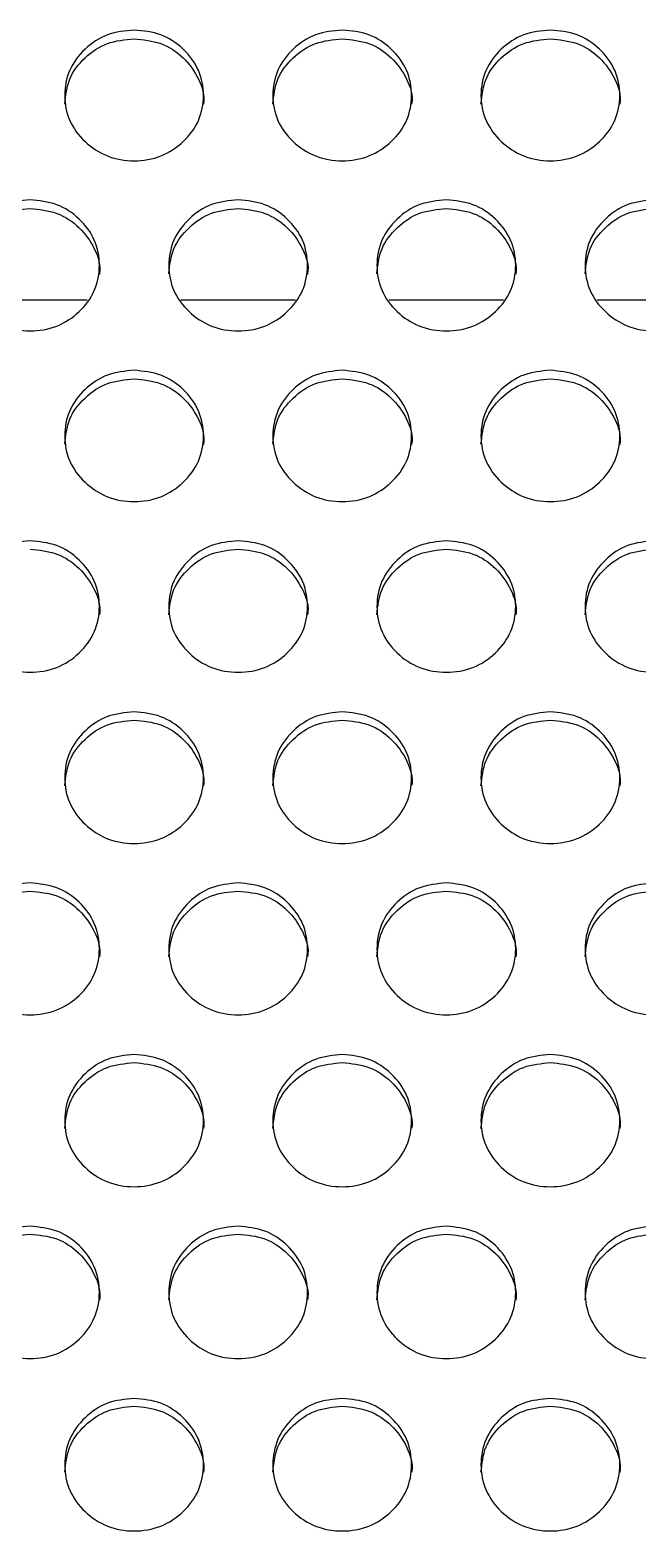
# Model space of a CAD drawing. Header units: millimetres. Extents: x 0.6 to 29.2, y 0.5 to 20.5.
# Drawn here: x 11.508 to 11.742, y 11.473 to 12.05 of the extents above; entities that cross this region are included whole.
import ezdxf

# ---------------------------------------------------------------- set-up
doc = ezdxf.new("R2010")
doc.units = ezdxf.units.MM

msp = doc.modelspace()

# ---------------------------------------------------------------- linework, layer by layer
for p, q in [((11.53003, 11.94654), (11.486, 11.94654)), ((11.61003, 11.94654), (11.566, 11.94654)), ((11.69003, 11.94654), (11.646, 11.94654)), ((11.77003, 11.94654), (11.726, 11.94654))]:
    msp.add_line(p, q)
for points, knots in [([(11.54802, 12.05041), (11.55153, 12.05007), (11.55855, 12.04939), (11.56731, 12.04343), (11.57344, 12.03523), (11.5753, 12.0253), (11.57344, 12.01537), (11.56731, 12.00711), (11.55855, 12.00133), (11.54802, 11.99957), (11.53748, 12.00133), (11.52872, 12.00711), (11.52259, 12.01538), (11.52073, 12.02529), (11.52259, 12.03523), (11.52872, 12.04343), (11.53748, 12.04941), (11.54451, 12.05008), (11.54802, 12.05041)], [0, 0, 0, 0, 0.062527, 0.124988, 0.187436, 0.249995, 0.312446, 0.375002, 0.437455, 0.500006, 0.562451, 0.625015, 0.687459, 0.750019, 0.81247, 0.875026, 0.937562, 1, 1, 1, 1]), ([(11.52135, 12.02196), (11.52171, 12.02526), (11.52243, 12.03187), (11.52877, 12.04006), (11.53747, 12.04603), (11.5445, 12.0467), (11.54802, 12.04703)], [0, 0, 0, 0, 0.249419, 0.499738, 0.750036, 1, 1, 1, 1]), ([(11.54802, 12.04703), (11.55152, 12.04669), (11.55853, 12.04601), (11.56739, 12.04005), (11.57316, 12.0319), (11.57528, 12.02516), (11.57468, 12.02192), (11.57468, 12.02192)], [0, 0, 0, 0, 0.25009, 0.499866, 0.749515, 0.999559, 1, 1, 1, 1]), ([(11.62802, 12.05041), (11.63153, 12.05007), (11.63855, 12.04939), (11.64731, 12.04343), (11.65344, 12.03523), (11.6553, 12.0253), (11.65344, 12.01537), (11.64731, 12.00711), (11.63855, 12.00133), (11.62802, 11.99957), (11.61748, 12.00133), (11.60872, 12.00711), (11.60259, 12.01538), (11.60073, 12.02529), (11.60259, 12.03523), (11.60872, 12.04343), (11.61748, 12.04941), (11.62451, 12.05008), (11.62802, 12.05041)], [0, 0, 0, 0, 0.0625293, 0.1249903, 0.1874377, 0.2499965, 0.3124484, 0.3750028, 0.4374559, 0.5000092, 0.5624511, 0.6250155, 0.6874604, 0.7500199, 0.8124702, 0.875027, 0.9375641, 1, 1, 1, 1]), ([(11.60135, 12.02196), (11.60171, 12.02526), (11.60243, 12.03187), (11.60877, 12.04006), (11.61747, 12.04603), (11.6245, 12.0467), (11.62802, 12.04703)], [0, 0, 0, 0, 0.2494181, 0.4997375, 0.7500444, 1, 1, 1, 1]), ([(11.62802, 12.04703), (11.63152, 12.04669), (11.63853, 12.04601), (11.6474, 12.04004), (11.65313, 12.0319), (11.65536, 12.02515), (11.65468, 12.02192), (11.65468, 12.02192)], [0, 0, 0, 0, 0.250097, 0.49987, 0.749516, 0.999558, 1, 1, 1, 1]), ([(11.70802, 12.05041), (11.71153, 12.05007), (11.71855, 12.04939), (11.72731, 12.04343), (11.73344, 12.03523), (11.7353, 12.0253), (11.73344, 12.01537), (11.72731, 12.00711), (11.71855, 12.00133), (11.70802, 11.99957), (11.69748, 12.00133), (11.68872, 12.00711), (11.68259, 12.01538), (11.68073, 12.02529), (11.68259, 12.03523), (11.68872, 12.04343), (11.69748, 12.04941), (11.70451, 12.05008), (11.70802, 12.05041)], [0, 0, 0, 0, 0.062527, 0.124988, 0.187435, 0.249995, 0.312447, 0.375002, 0.437456, 0.500007, 0.562451, 0.625015, 0.687459, 0.750019, 0.81247, 0.875027, 0.937562, 1, 1, 1, 1]), ([(11.68135, 12.02196), (11.68171, 12.02526), (11.68243, 12.03187), (11.68877, 12.04006), (11.69747, 12.04603), (11.7045, 12.0467), (11.70802, 12.04703)], [0, 0, 0, 0, 0.249419, 0.499738, 0.750036, 1, 1, 1, 1]), ([(11.70802, 12.04703), (11.71152, 12.04669), (11.71853, 12.04601), (11.7274, 12.04004), (11.73313, 12.0319), (11.73536, 12.02515), (11.73468, 12.02192), (11.73468, 12.02192)], [0, 0, 0, 0, 0.250089, 0.499864, 0.749512, 0.999558, 1, 1, 1, 1]), ([(11.50802, 11.98512), (11.51153, 11.98478), (11.51855, 11.98409), (11.52731, 11.97812), (11.53344, 11.96991), (11.5353, 11.95996), (11.53344, 11.95002), (11.52731, 11.94174), (11.51855, 11.93595), (11.50802, 11.93419), (11.49748, 11.93595), (11.48872, 11.94174), (11.48259, 11.95002), (11.48073, 11.95995), (11.48259, 11.96991), (11.48872, 11.97812), (11.49748, 11.98411), (11.50451, 11.98478), (11.50802, 11.98512)], [0, 0, 0, 0, 0.062529, 0.124991, 0.187438, 0.249997, 0.312449, 0.375003, 0.437457, 0.500007, 0.562452, 0.625016, 0.687461, 0.75002, 0.81247, 0.875027, 0.937564, 1, 1, 1, 1]), ([(11.58802, 11.98512), (11.59153, 11.98478), (11.59855, 11.98409), (11.60731, 11.97812), (11.61344, 11.96991), (11.6153, 11.95996), (11.61344, 11.95002), (11.60731, 11.94174), (11.59855, 11.93595), (11.58802, 11.93419), (11.57748, 11.93595), (11.56872, 11.94174), (11.56259, 11.95002), (11.56073, 11.95995), (11.56259, 11.96991), (11.56872, 11.97812), (11.57748, 11.98411), (11.58451, 11.98478), (11.58802, 11.98512)], [0, 0, 0, 0, 0.062527, 0.124988, 0.187435, 0.249995, 0.312447, 0.375003, 0.437454, 0.500007, 0.562452, 0.625016, 0.68746, 0.750019, 0.812469, 0.875027, 0.937562, 1, 1, 1, 1]), ([(11.66802, 11.98512), (11.67153, 11.98478), (11.67855, 11.98409), (11.68731, 11.97812), (11.69344, 11.96991), (11.6953, 11.95996), (11.69344, 11.95002), (11.68731, 11.94174), (11.67855, 11.93595), (11.66802, 11.93419), (11.65748, 11.93595), (11.64872, 11.94174), (11.64259, 11.95002), (11.64073, 11.95995), (11.64259, 11.96991), (11.64872, 11.97812), (11.65748, 11.98411), (11.66451, 11.98478), (11.66802, 11.98512)], [0, 0, 0, 0, 0.062529, 0.124991, 0.187438, 0.249997, 0.312449, 0.375005, 0.437458, 0.500009, 0.562453, 0.625018, 0.687462, 0.750021, 0.812472, 0.875029, 0.937564, 1, 1, 1, 1]), ([(11.74802, 11.98512), (11.75153, 11.98478), (11.75855, 11.98409), (11.76731, 11.97812), (11.77344, 11.96991), (11.7753, 11.95996), (11.77344, 11.95002), (11.76731, 11.94174), (11.75855, 11.93595), (11.74802, 11.93419), (11.73748, 11.93595), (11.72872, 11.94174), (11.72259, 11.95002), (11.72073, 11.95995), (11.72259, 11.96991), (11.72872, 11.97812), (11.73748, 11.98411), (11.74451, 11.98478), (11.74802, 11.98512)], [0, 0, 0, 0, 0.062529, 0.124991, 0.187436, 0.249996, 0.312448, 0.375004, 0.437455, 0.500008, 0.562453, 0.625015, 0.68746, 0.750019, 0.81247, 0.875027, 0.937564, 1, 1, 1, 1]), ([(11.48135, 11.95667), (11.48171, 11.95997), (11.48243, 11.96659), (11.48877, 11.9748), (11.49747, 11.98078), (11.5045, 11.98145), (11.50802, 11.98179)], [0, 0, 0, 0, 0.2494211, 0.4997393, 0.7500446, 1, 1, 1, 1]), ([(11.50802, 11.98179), (11.51152, 11.98145), (11.51853, 11.98077), (11.52739, 11.97479), (11.53313, 11.96663), (11.53535, 11.95986), (11.53468, 11.95663), (11.53468, 11.95662)], [0, 0, 0, 0, 0.250096, 0.499871, 0.749514, 0.999553, 1, 1, 1, 1]), ([(11.56135, 11.95667), (11.56171, 11.95997), (11.56243, 11.96659), (11.56877, 11.9748), (11.57747, 11.98078), (11.5845, 11.98145), (11.58802, 11.98179)], [0, 0, 0, 0, 0.249422, 0.499739, 0.750036, 1, 1, 1, 1]), ([(11.58802, 11.98179), (11.59152, 11.98145), (11.59853, 11.98077), (11.60739, 11.97479), (11.61313, 11.96663), (11.61535, 11.95986), (11.61468, 11.95663), (11.61468, 11.95662)], [0, 0, 0, 0, 0.250089, 0.499865, 0.749511, 0.999553, 1, 1, 1, 1]), ([(11.64135, 11.95667), (11.64171, 11.95997), (11.64243, 11.96659), (11.64877, 11.9748), (11.65747, 11.98078), (11.6645, 11.98145), (11.66802, 11.98179)], [0, 0, 0, 0, 0.249424, 0.499744, 0.750043, 1, 1, 1, 1]), ([(11.66802, 11.98179), (11.67152, 11.98145), (11.67853, 11.98077), (11.68739, 11.97479), (11.69313, 11.96663), (11.69535, 11.95986), (11.69468, 11.95663), (11.69468, 11.95662)], [0, 0, 0, 0, 0.250096, 0.499871, 0.749514, 0.999553, 1, 1, 1, 1]), ([(11.72135, 11.95667), (11.72171, 11.95997), (11.72243, 11.96659), (11.72877, 11.9748), (11.73747, 11.98078), (11.7445, 11.98145), (11.74802, 11.98179)], [0, 0, 0, 0, 0.2494211, 0.4997393, 0.7500446, 1, 1, 1, 1]), ([(11.54802, 11.91961), (11.55153, 11.91927), (11.55855, 11.91858), (11.56731, 11.9126), (11.57344, 11.90437), (11.5753, 11.8944), (11.57344, 11.88444), (11.56731, 11.87615), (11.55855, 11.87035), (11.54802, 11.86858), (11.53748, 11.87035), (11.52872, 11.87615), (11.52259, 11.88444), (11.52073, 11.8944), (11.52259, 11.90437), (11.52872, 11.9126), (11.53748, 11.9186), (11.54451, 11.91927), (11.54802, 11.91961)], [0, 0, 0, 0, 0.062527, 0.124989, 0.187435, 0.249994, 0.312445, 0.375002, 0.437455, 0.500006, 0.56245, 0.625014, 0.687459, 0.750019, 0.812469, 0.875026, 0.937562, 1, 1, 1, 1]), ([(11.52135, 11.89116), (11.52171, 11.89447), (11.52243, 11.90111), (11.52877, 11.90932), (11.53747, 11.91532), (11.5445, 11.91599), (11.54802, 11.91633)], [0, 0, 0, 0, 0.249419, 0.499737, 0.750036, 1, 1, 1, 1]), ([(11.54802, 11.91633), (11.55152, 11.91599), (11.55853, 11.9153), (11.56739, 11.90931), (11.57316, 11.90114), (11.57528, 11.89436), (11.57468, 11.89112), (11.57468, 11.89112)], [0, 0, 0, 0, 0.250091, 0.499865, 0.749514, 0.999559, 1, 1, 1, 1]), ([(11.62802, 11.91961), (11.63153, 11.91927), (11.63855, 11.91858), (11.64731, 11.9126), (11.65344, 11.90437), (11.6553, 11.8944), (11.65344, 11.88444), (11.64731, 11.87615), (11.63855, 11.87035), (11.62802, 11.86858), (11.61748, 11.87035), (11.60872, 11.87615), (11.60259, 11.88444), (11.60073, 11.8944), (11.60259, 11.90437), (11.60872, 11.9126), (11.61748, 11.9186), (11.62451, 11.91927), (11.62802, 11.91961)], [0, 0, 0, 0, 0.062529, 0.124991, 0.187437, 0.249996, 0.312448, 0.375003, 0.437456, 0.500009, 0.562451, 0.625015, 0.687461, 0.75002, 0.812469, 0.875027, 0.937564, 1, 1, 1, 1]), ([(11.60135, 11.89116), (11.60171, 11.89447), (11.60243, 11.90111), (11.60877, 11.90932), (11.61747, 11.91532), (11.6245, 11.91599), (11.62802, 11.91633)], [0, 0, 0, 0, 0.249418, 0.499737, 0.750044, 1, 1, 1, 1]), ([(11.62802, 11.91633), (11.63152, 11.91599), (11.63853, 11.9153), (11.6474, 11.90931), (11.65313, 11.90115), (11.65536, 11.89435), (11.65468, 11.89112), (11.65468, 11.89112)], [0, 0, 0, 0, 0.250098, 0.499869, 0.749515, 0.999558, 1, 1, 1, 1]), ([(11.70802, 11.91961), (11.71153, 11.91927), (11.71855, 11.91858), (11.72731, 11.9126), (11.73344, 11.90437), (11.7353, 11.8944), (11.73344, 11.88444), (11.72731, 11.87615), (11.71855, 11.87035), (11.70802, 11.86858), (11.69748, 11.87035), (11.68872, 11.87615), (11.68259, 11.88444), (11.68073, 11.8944), (11.68259, 11.90437), (11.68872, 11.9126), (11.69748, 11.9186), (11.70451, 11.91927), (11.70802, 11.91961)], [0, 0, 0, 0, 0.062527, 0.124989, 0.187435, 0.249994, 0.312446, 0.375003, 0.437456, 0.500007, 0.562451, 0.625015, 0.687459, 0.750019, 0.812469, 0.875027, 0.937562, 1, 1, 1, 1]), ([(11.68135, 11.89116), (11.68171, 11.89447), (11.68243, 11.90111), (11.68877, 11.90932), (11.69747, 11.91532), (11.7045, 11.91599), (11.70802, 11.91633)], [0, 0, 0, 0, 0.249419, 0.499737, 0.750036, 1, 1, 1, 1]), ([(11.70802, 11.91633), (11.71152, 11.91599), (11.71853, 11.9153), (11.7274, 11.90931), (11.73313, 11.90115), (11.73536, 11.89435), (11.73468, 11.89112), (11.73468, 11.89112)], [0, 0, 0, 0, 0.25009, 0.499863, 0.749511, 0.999558, 1, 1, 1, 1]), ([(11.50802, 11.85408), (11.51153, 11.85373), (11.51855, 11.85305), (11.52731, 11.84705), (11.53344, 11.83881), (11.5353, 11.82882), (11.53344, 11.81885), (11.52731, 11.81054), (11.51855, 11.80473), (11.50802, 11.80296), (11.49748, 11.80473), (11.48872, 11.81054), (11.48259, 11.81885), (11.48073, 11.82882), (11.48259, 11.83881), (11.48872, 11.84705), (11.49748, 11.85307), (11.50451, 11.85374), (11.50802, 11.85408)], [0, 0, 0, 0, 0.062529, 0.124991, 0.187437, 0.249996, 0.312449, 0.375003, 0.437456, 0.500007, 0.562451, 0.625015, 0.687461, 0.75002, 0.81247, 0.875027, 0.937564, 1, 1, 1, 1]), ([(11.50802, 11.85084), (11.51152, 11.8505), (11.51853, 11.84982), (11.52739, 11.84382), (11.53313, 11.83563), (11.53535, 11.82884), (11.53468, 11.82559), (11.53468, 11.82559)], [0, 0, 0, 0, 0.250097, 0.49987, 0.749517, 0.999555, 1, 1, 1, 1]), ([(11.58802, 11.85408), (11.59153, 11.85373), (11.59855, 11.85305), (11.60731, 11.84705), (11.61344, 11.83881), (11.6153, 11.82882), (11.61344, 11.81885), (11.60731, 11.81054), (11.59855, 11.80473), (11.58802, 11.80296), (11.57748, 11.80473), (11.56872, 11.81054), (11.56259, 11.81885), (11.56073, 11.82882), (11.56259, 11.83881), (11.56872, 11.84705), (11.57748, 11.85307), (11.58451, 11.85374), (11.58802, 11.85408)], [0, 0, 0, 0, 0.062527, 0.1249887, 0.1874351, 0.2499944, 0.3124469, 0.3750026, 0.4374538, 0.5000069, 0.5624509, 0.6250153, 0.6874593, 0.7500189, 0.8124692, 0.8750264, 0.9375616, 1, 1, 1, 1]), ([(11.56135, 11.82563), (11.56171, 11.82895), (11.56243, 11.8356), (11.56877, 11.84383), (11.57747, 11.84984), (11.5845, 11.85051), (11.58802, 11.85084)], [0, 0, 0, 0, 0.249417, 0.499739, 0.750036, 1, 1, 1, 1]), ([(11.58802, 11.85084), (11.59152, 11.8505), (11.59853, 11.84982), (11.60739, 11.84382), (11.61313, 11.83563), (11.61535, 11.82884), (11.61468, 11.82559), (11.61468, 11.82559)], [0, 0, 0, 0, 0.250089, 0.499865, 0.749513, 0.999555, 1, 1, 1, 1]), ([(11.66802, 11.85408), (11.67153, 11.85373), (11.67855, 11.85305), (11.68731, 11.84705), (11.69344, 11.83881), (11.6953, 11.82882), (11.69344, 11.81885), (11.68731, 11.81054), (11.67855, 11.80473), (11.66802, 11.80296), (11.65748, 11.80473), (11.64872, 11.81054), (11.64259, 11.81885), (11.64073, 11.82882), (11.64259, 11.83881), (11.64872, 11.84705), (11.65748, 11.85307), (11.66451, 11.85374), (11.66802, 11.85408)], [0, 0, 0, 0, 0.062529, 0.124991, 0.187438, 0.249997, 0.312449, 0.375005, 0.437458, 0.500009, 0.562453, 0.625017, 0.687461, 0.750021, 0.812471, 0.875029, 0.937564, 1, 1, 1, 1]), ([(11.64135, 11.82563), (11.64171, 11.82895), (11.64243, 11.8356), (11.64877, 11.84383), (11.65747, 11.84984), (11.6645, 11.85051), (11.66802, 11.85084)], [0, 0, 0, 0, 0.249419, 0.499743, 0.750043, 1, 1, 1, 1]), ([(11.66802, 11.85084), (11.67152, 11.8505), (11.67853, 11.84982), (11.68739, 11.84382), (11.69313, 11.83563), (11.69535, 11.82884), (11.69468, 11.82559), (11.69468, 11.82559)], [0, 0, 0, 0, 0.250097, 0.49987, 0.749517, 0.999555, 1, 1, 1, 1]), ([(11.74802, 11.85408), (11.75153, 11.85373), (11.75855, 11.85305), (11.76731, 11.84705), (11.77344, 11.83881), (11.7753, 11.82882), (11.77344, 11.81885), (11.76731, 11.81054), (11.75855, 11.80473), (11.74802, 11.80296), (11.73748, 11.80473), (11.72872, 11.81054), (11.72259, 11.81885), (11.72073, 11.82882), (11.72259, 11.83881), (11.72872, 11.84705), (11.73748, 11.85307), (11.74451, 11.85374), (11.74802, 11.85408)], [0, 0, 0, 0, 0.062529, 0.124991, 0.187436, 0.249995, 0.312448, 0.375004, 0.437455, 0.500008, 0.562452, 0.625014, 0.68746, 0.750019, 0.81247, 0.875027, 0.937564, 1, 1, 1, 1]), ([(11.72135, 11.82563), (11.72171, 11.82895), (11.72243, 11.8356), (11.72877, 11.84383), (11.73747, 11.84984), (11.7445, 11.85051), (11.74802, 11.85084)], [0, 0, 0, 0, 0.249416, 0.499738, 0.750045, 1, 1, 1, 1]), ([(11.54802, 11.78833), (11.55153, 11.78799), (11.55855, 11.7873), (11.56731, 11.78129), (11.57344, 11.77303), (11.5753, 11.76303), (11.57344, 11.75304), (11.56731, 11.74472), (11.55855, 11.7389), (11.54802, 11.73713), (11.53748, 11.73889), (11.52872, 11.74472), (11.52259, 11.75304), (11.52073, 11.76303), (11.52259, 11.77304), (11.52872, 11.7813), (11.53748, 11.78732), (11.54451, 11.78799), (11.54802, 11.78833)], [0, 0, 0, 0, 0.062527, 0.124989, 0.187436, 0.249994, 0.312445, 0.375001, 0.437455, 0.500006, 0.56245, 0.625015, 0.687458, 0.750019, 0.812469, 0.875027, 0.937562, 1, 1, 1, 1]), ([(11.62802, 11.78833), (11.63153, 11.78799), (11.63855, 11.7873), (11.64731, 11.78129), (11.65344, 11.77303), (11.6553, 11.76303), (11.65344, 11.75304), (11.64731, 11.74472), (11.63855, 11.7389), (11.62802, 11.73713), (11.61748, 11.73889), (11.60872, 11.74472), (11.60259, 11.75304), (11.60073, 11.76303), (11.60259, 11.77304), (11.60872, 11.7813), (11.61748, 11.78732), (11.62451, 11.78799), (11.62802, 11.78833)], [0, 0, 0, 0, 0.062529, 0.124991, 0.187438, 0.249996, 0.312448, 0.375002, 0.437456, 0.500009, 0.562451, 0.625015, 0.68746, 0.75002, 0.81247, 0.875027, 0.937564, 1, 1, 1, 1]), ([(11.70802, 11.78833), (11.71153, 11.78799), (11.71855, 11.7873), (11.72731, 11.78129), (11.73344, 11.77303), (11.7353, 11.76303), (11.73344, 11.75304), (11.72731, 11.74472), (11.71855, 11.7389), (11.70802, 11.73713), (11.69748, 11.73889), (11.68872, 11.74472), (11.68259, 11.75304), (11.68073, 11.76303), (11.68259, 11.77304), (11.68872, 11.7813), (11.69748, 11.78732), (11.70451, 11.78799), (11.70802, 11.78833)], [0, 0, 0, 0, 0.062527, 0.124989, 0.187436, 0.249994, 0.312446, 0.375002, 0.437455, 0.500006, 0.562451, 0.625015, 0.687459, 0.750019, 0.81247, 0.875027, 0.937562, 1, 1, 1, 1]), ([(11.52135, 11.75989), (11.52171, 11.76321), (11.52243, 11.76987), (11.52877, 11.77812), (11.53747, 11.78414), (11.5445, 11.78481), (11.54802, 11.78515)], [0, 0, 0, 0, 0.249419, 0.499739, 0.750037, 1, 1, 1, 1]), ([(11.54802, 11.78515), (11.55152, 11.7848), (11.55853, 11.78412), (11.56739, 11.77811), (11.57316, 11.7699), (11.57528, 11.76311), (11.57468, 11.75985), (11.57468, 11.75985)], [0, 0, 0, 0, 0.25009, 0.499867, 0.749514, 0.999556, 1, 1, 1, 1]), ([(11.60135, 11.75989), (11.60171, 11.76321), (11.60243, 11.76987), (11.60877, 11.77812), (11.61747, 11.78414), (11.6245, 11.78481), (11.62802, 11.78515)], [0, 0, 0, 0, 0.249418, 0.499739, 0.750045, 1, 1, 1, 1]), ([(11.62802, 11.78515), (11.63152, 11.7848), (11.63853, 11.78412), (11.64739, 11.77811), (11.65313, 11.76991), (11.65535, 11.76309), (11.65468, 11.75985), (11.65468, 11.75985)], [0, 0, 0, 0, 0.2500962, 0.4998704, 0.7495147, 0.9995547, 1, 1, 1, 1]), ([(11.68135, 11.75989), (11.68171, 11.76321), (11.68243, 11.76987), (11.68877, 11.77812), (11.69747, 11.78414), (11.7045, 11.78481), (11.70802, 11.78515)], [0, 0, 0, 0, 0.249419, 0.499739, 0.750037, 1, 1, 1, 1]), ([(11.70802, 11.78515), (11.71152, 11.7848), (11.71853, 11.78412), (11.72739, 11.77811), (11.73313, 11.76991), (11.73535, 11.76309), (11.73468, 11.75985), (11.73468, 11.75985)], [0, 0, 0, 0, 0.250089, 0.499865, 0.749511, 0.999555, 1, 1, 1, 1]), ([(11.50802, 11.72257), (11.51153, 11.72222), (11.51855, 11.72153), (11.52731, 11.71552), (11.53344, 11.70724), (11.5353, 11.69722), (11.53344, 11.68721), (11.52731, 11.67888), (11.51855, 11.67305), (11.50802, 11.67127), (11.49748, 11.67305), (11.48872, 11.67888), (11.48259, 11.68722), (11.48073, 11.69722), (11.48259, 11.70725), (11.48872, 11.71552), (11.49748, 11.72155), (11.50451, 11.72223), (11.50802, 11.72257)], [0, 0, 0, 0, 0.062529, 0.124991, 0.187438, 0.249997, 0.312449, 0.375003, 0.437456, 0.500007, 0.562451, 0.625015, 0.687461, 0.75002, 0.812469, 0.875027, 0.937564, 1, 1, 1, 1]), ([(11.48135, 11.69413), (11.48171, 11.69746), (11.48243, 11.70413), (11.48877, 11.71239), (11.49747, 11.71842), (11.5045, 11.7191), (11.50802, 11.71943)], [0, 0, 0, 0, 0.249418, 0.499738, 0.750044, 1, 1, 1, 1]), ([(11.50802, 11.71943), (11.51152, 11.71909), (11.51853, 11.7184), (11.52739, 11.71238), (11.53313, 11.70417), (11.53535, 11.69734), (11.53468, 11.6941), (11.53468, 11.69409)], [0, 0, 0, 0, 0.250097, 0.49987, 0.749516, 0.999555, 1, 1, 1, 1]), ([(11.58802, 11.72257), (11.59153, 11.72222), (11.59855, 11.72153), (11.60731, 11.71552), (11.61344, 11.70724), (11.6153, 11.69722), (11.61344, 11.68721), (11.60731, 11.67888), (11.59855, 11.67305), (11.58802, 11.67127), (11.57748, 11.67305), (11.56872, 11.67888), (11.56259, 11.68722), (11.56073, 11.69722), (11.56259, 11.70725), (11.56872, 11.71552), (11.57748, 11.72155), (11.58451, 11.72223), (11.58802, 11.72257)], [0, 0, 0, 0, 0.062527, 0.124988, 0.187436, 0.249995, 0.312447, 0.375003, 0.437454, 0.500007, 0.562451, 0.625015, 0.68746, 0.75002, 0.812469, 0.875027, 0.937562, 1, 1, 1, 1]), ([(11.56135, 11.69413), (11.56171, 11.69746), (11.56243, 11.70413), (11.56877, 11.71239), (11.57747, 11.71842), (11.5845, 11.7191), (11.58802, 11.71943)], [0, 0, 0, 0, 0.249419, 0.499738, 0.750036, 1, 1, 1, 1]), ([(11.58802, 11.71943), (11.59152, 11.71909), (11.59853, 11.7184), (11.60739, 11.71238), (11.61313, 11.70417), (11.61535, 11.69734), (11.61468, 11.6941), (11.61468, 11.69409)], [0, 0, 0, 0, 0.25009, 0.499865, 0.749513, 0.999555, 1, 1, 1, 1]), ([(11.66802, 11.72257), (11.67153, 11.72222), (11.67855, 11.72153), (11.68731, 11.71552), (11.69344, 11.70724), (11.6953, 11.69722), (11.69344, 11.68721), (11.68731, 11.67888), (11.67855, 11.67305), (11.66802, 11.67127), (11.65748, 11.67305), (11.64872, 11.67888), (11.64259, 11.68722), (11.64073, 11.69722), (11.64259, 11.70725), (11.64872, 11.71552), (11.65748, 11.72155), (11.66451, 11.72223), (11.66802, 11.72257)], [0, 0, 0, 0, 0.062529, 0.124991, 0.187438, 0.249997, 0.312449, 0.375005, 0.437458, 0.500009, 0.562453, 0.625017, 0.687462, 0.750022, 0.812471, 0.875029, 0.937564, 1, 1, 1, 1]), ([(11.64135, 11.69413), (11.64171, 11.69746), (11.64243, 11.70413), (11.64877, 11.71239), (11.65747, 11.71842), (11.6645, 11.7191), (11.66802, 11.71943)], [0, 0, 0, 0, 0.249422, 0.499743, 0.750043, 1, 1, 1, 1]), ([(11.66802, 11.71943), (11.67152, 11.71909), (11.67853, 11.7184), (11.68739, 11.71238), (11.69313, 11.70417), (11.69535, 11.69734), (11.69468, 11.6941), (11.69468, 11.69409)], [0, 0, 0, 0, 0.250097, 0.49987, 0.749516, 0.999555, 1, 1, 1, 1]), ([(11.74802, 11.72257), (11.75153, 11.72222), (11.75855, 11.72153), (11.76731, 11.71552), (11.77344, 11.70724), (11.7753, 11.69722), (11.77344, 11.68721), (11.76731, 11.67888), (11.75855, 11.67305), (11.74802, 11.67127), (11.73748, 11.67305), (11.72872, 11.67888), (11.72259, 11.68722), (11.72073, 11.69722), (11.72259, 11.70725), (11.72872, 11.71552), (11.73748, 11.72155), (11.74451, 11.72223), (11.74802, 11.72257)], [0, 0, 0, 0, 0.062529, 0.124991, 0.187437, 0.249996, 0.312448, 0.375004, 0.437455, 0.500008, 0.562452, 0.625014, 0.68746, 0.75002, 0.812469, 0.875027, 0.937564, 1, 1, 1, 1]), ([(11.72135, 11.69413), (11.72171, 11.69746), (11.72243, 11.70413), (11.72877, 11.71239), (11.73747, 11.71842), (11.7445, 11.7191), (11.74802, 11.71943)], [0, 0, 0, 0, 0.249418, 0.499738, 0.750044, 1, 1, 1, 1]), ([(11.54802, 11.65659), (11.55153, 11.65625), (11.55855, 11.65556), (11.56731, 11.64953), (11.57344, 11.64124), (11.5753, 11.63121), (11.57344, 11.62118), (11.56731, 11.61283), (11.55855, 11.60699), (11.54802, 11.60521), (11.53748, 11.60699), (11.52872, 11.61283), (11.52259, 11.62118), (11.52073, 11.6312), (11.52259, 11.64125), (11.52872, 11.64953), (11.53748, 11.65558), (11.54451, 11.65625), (11.54802, 11.65659)], [0, 0, 0, 0, 0.062527, 0.124989, 0.187436, 0.249994, 0.312446, 0.375002, 0.437455, 0.500006, 0.56245, 0.625015, 0.687459, 0.750018, 0.812469, 0.875027, 0.937562, 1, 1, 1, 1]), ([(11.62802, 11.65659), (11.63153, 11.65625), (11.63855, 11.65556), (11.64731, 11.64953), (11.65344, 11.64124), (11.6553, 11.63121), (11.65344, 11.62118), (11.64731, 11.61283), (11.63855, 11.60699), (11.62802, 11.60521), (11.61748, 11.60699), (11.60872, 11.61283), (11.60259, 11.62118), (11.60073, 11.6312), (11.60259, 11.64125), (11.60872, 11.64953), (11.61748, 11.65558), (11.62451, 11.65625), (11.62802, 11.65659)], [0, 0, 0, 0, 0.0625292, 0.1249909, 0.1874379, 0.2499965, 0.3124487, 0.3750028, 0.4374563, 0.5000094, 0.562451, 0.6250154, 0.6874608, 0.7500193, 0.8124695, 0.8750272, 0.9375641, 1, 1, 1, 1]), ([(11.70802, 11.65659), (11.71153, 11.65625), (11.71855, 11.65556), (11.72731, 11.64953), (11.73344, 11.64124), (11.7353, 11.63121), (11.73344, 11.62118), (11.72731, 11.61283), (11.71855, 11.60699), (11.70802, 11.60521), (11.69748, 11.60699), (11.68872, 11.61283), (11.68259, 11.62118), (11.68073, 11.6312), (11.68259, 11.64125), (11.68872, 11.64953), (11.69748, 11.65558), (11.70451, 11.65625), (11.70802, 11.65659)], [0, 0, 0, 0, 0.062527, 0.124989, 0.187436, 0.249995, 0.312447, 0.375002, 0.437456, 0.500007, 0.562451, 0.625015, 0.687459, 0.750018, 0.812469, 0.875027, 0.937562, 1, 1, 1, 1]), ([(11.52135, 11.62816), (11.52171, 11.6315), (11.52243, 11.63818), (11.52877, 11.64646), (11.53747, 11.6525), (11.5445, 11.65317), (11.54802, 11.65351)], [0, 0, 0, 0, 0.24942, 0.49974, 0.750037, 1, 1, 1, 1]), ([(11.54802, 11.65351), (11.55152, 11.65316), (11.55853, 11.65248), (11.56739, 11.64644), (11.57316, 11.63821), (11.57528, 11.63139), (11.57468, 11.62813), (11.57468, 11.62812)], [0, 0, 0, 0, 0.25009, 0.499867, 0.749516, 0.999558, 1, 1, 1, 1]), ([(11.60135, 11.62816), (11.60171, 11.6315), (11.60243, 11.63818), (11.60877, 11.64646), (11.61747, 11.6525), (11.6245, 11.65317), (11.62802, 11.65351)], [0, 0, 0, 0, 0.249419, 0.499739, 0.750045, 1, 1, 1, 1]), ([(11.62802, 11.65351), (11.63152, 11.65316), (11.63853, 11.65248), (11.6474, 11.64644), (11.65313, 11.63822), (11.65535, 11.63138), (11.65468, 11.62813), (11.65468, 11.62812)], [0, 0, 0, 0, 0.250097, 0.499871, 0.749517, 0.999556, 1, 1, 1, 1]), ([(11.68135, 11.62816), (11.68171, 11.6315), (11.68243, 11.63818), (11.68877, 11.64646), (11.69747, 11.6525), (11.7045, 11.65317), (11.70802, 11.65351)], [0, 0, 0, 0, 0.24942, 0.49974, 0.750037, 1, 1, 1, 1]), ([(11.70802, 11.65351), (11.71152, 11.65316), (11.71853, 11.65248), (11.72739, 11.64644), (11.73313, 11.63822), (11.73535, 11.63138), (11.73468, 11.62813), (11.73468, 11.62812)], [0, 0, 0, 0, 0.2500891, 0.499865, 0.749513, 0.9995561, 1, 1, 1, 1]), ([(11.50802, 11.5906), (11.51153, 11.59026), (11.51855, 11.58957), (11.52731, 11.58353), (11.53344, 11.57523), (11.5353, 11.56518), (11.53344, 11.55513), (11.52731, 11.54677), (11.51855, 11.54092), (11.50802, 11.53914), (11.49748, 11.54092), (11.48872, 11.54677), (11.48259, 11.55514), (11.48073, 11.56517), (11.48259, 11.57523), (11.48872, 11.58353), (11.49748, 11.58959), (11.50451, 11.59027), (11.50802, 11.5906)], [0, 0, 0, 0, 0.062529, 0.124991, 0.187438, 0.249996, 0.312448, 0.375003, 0.437456, 0.500007, 0.562451, 0.625015, 0.68746, 0.750019, 0.812469, 0.875027, 0.937564, 1, 1, 1, 1]), ([(11.48135, 11.56218), (11.48171, 11.56552), (11.48243, 11.57222), (11.48877, 11.58051), (11.49747, 11.58656), (11.5045, 11.58723), (11.50802, 11.58757)], [0, 0, 0, 0, 0.249418, 0.499737, 0.750044, 1, 1, 1, 1]), ([(11.50802, 11.58757), (11.51152, 11.58723), (11.51853, 11.58654), (11.5274, 11.58049), (11.53313, 11.57225), (11.53536, 11.5654), (11.53468, 11.56215), (11.53468, 11.56214)], [0, 0, 0, 0, 0.2500969, 0.4998717, 0.7495151, 0.9995569, 1, 1, 1, 1]), ([(11.58802, 11.5906), (11.59153, 11.59026), (11.59855, 11.58957), (11.60731, 11.58353), (11.61344, 11.57523), (11.6153, 11.56518), (11.61344, 11.55513), (11.60731, 11.54677), (11.59855, 11.54092), (11.58802, 11.53914), (11.57748, 11.54092), (11.56872, 11.54677), (11.56259, 11.55514), (11.56073, 11.56517), (11.56259, 11.57523), (11.56872, 11.58353), (11.57748, 11.58959), (11.58451, 11.59027), (11.58802, 11.5906)], [0, 0, 0, 0, 0.062527, 0.124989, 0.187436, 0.249994, 0.312446, 0.375002, 0.437454, 0.500007, 0.562451, 0.625015, 0.687459, 0.750019, 0.812469, 0.875027, 0.937562, 1, 1, 1, 1]), ([(11.56135, 11.56218), (11.56171, 11.56552), (11.56243, 11.57222), (11.56877, 11.58051), (11.57747, 11.58656), (11.5845, 11.58723), (11.58802, 11.58757)], [0, 0, 0, 0, 0.249419, 0.499737, 0.750035, 1, 1, 1, 1]), ([(11.58802, 11.58757), (11.59152, 11.58723), (11.59853, 11.58654), (11.60739, 11.58049), (11.61313, 11.57225), (11.61536, 11.5654), (11.61468, 11.56215), (11.61468, 11.56214)], [0, 0, 0, 0, 0.2500894, 0.4998661, 0.7495115, 0.9995568, 1, 1, 1, 1]), ([(11.66802, 11.5906), (11.67153, 11.59026), (11.67855, 11.58957), (11.68731, 11.58353), (11.69344, 11.57523), (11.6953, 11.56518), (11.69344, 11.55513), (11.68731, 11.54677), (11.67855, 11.54092), (11.66802, 11.53914), (11.65748, 11.54092), (11.64872, 11.54677), (11.64259, 11.55514), (11.64073, 11.56517), (11.64259, 11.57523), (11.64872, 11.58353), (11.65748, 11.58959), (11.66451, 11.59027), (11.66802, 11.5906)], [0, 0, 0, 0, 0.062529, 0.124991, 0.187439, 0.249997, 0.312448, 0.375004, 0.437458, 0.500009, 0.562453, 0.625017, 0.687461, 0.750021, 0.812471, 0.875029, 0.937564, 1, 1, 1, 1]), ([(11.64135, 11.56218), (11.64171, 11.56552), (11.64243, 11.57222), (11.64877, 11.58051), (11.65747, 11.58656), (11.6645, 11.58723), (11.66802, 11.58757)], [0, 0, 0, 0, 0.2494216, 0.4997415, 0.7500422, 1, 1, 1, 1]), ([(11.66802, 11.58757), (11.67152, 11.58723), (11.67853, 11.58654), (11.6874, 11.58049), (11.69313, 11.57225), (11.69535, 11.5654), (11.69468, 11.56215), (11.69468, 11.56214)], [0, 0, 0, 0, 0.2500969, 0.4998717, 0.7495151, 0.9995569, 1, 1, 1, 1]), ([(11.74802, 11.5906), (11.75153, 11.59026), (11.75855, 11.58957), (11.76731, 11.58353), (11.77344, 11.57523), (11.7753, 11.56518), (11.77344, 11.55513), (11.76731, 11.54677), (11.75855, 11.54092), (11.74802, 11.53914), (11.73748, 11.54092), (11.72872, 11.54677), (11.72259, 11.55514), (11.72073, 11.56517), (11.72259, 11.57523), (11.72872, 11.58353), (11.73748, 11.58959), (11.74451, 11.59027), (11.74802, 11.5906)], [0, 0, 0, 0, 0.062529, 0.124991, 0.187437, 0.249995, 0.312447, 0.375003, 0.437455, 0.500008, 0.562452, 0.625014, 0.687459, 0.750019, 0.812469, 0.875027, 0.937564, 1, 1, 1, 1]), ([(11.72135, 11.56218), (11.72171, 11.56552), (11.72243, 11.57222), (11.72877, 11.58051), (11.73747, 11.58656), (11.7445, 11.58723), (11.74802, 11.58757)], [0, 0, 0, 0, 0.249418, 0.499737, 0.750044, 1, 1, 1, 1]), ([(11.54802, 11.52441), (11.55153, 11.52406), (11.55855, 11.52337), (11.56731, 11.51733), (11.57344, 11.50901), (11.5753, 11.49894), (11.57344, 11.48888), (11.56731, 11.48051), (11.55855, 11.47464), (11.54802, 11.47286), (11.53748, 11.47464), (11.52872, 11.4805), (11.52259, 11.48888), (11.52073, 11.49894), (11.52259, 11.50901), (11.52872, 11.51733), (11.53748, 11.52339), (11.54451, 11.52407), (11.54802, 11.52441)], [0, 0, 0, 0, 0.062527, 0.124988, 0.187436, 0.249995, 0.312446, 0.375002, 0.437455, 0.500006, 0.56245, 0.625014, 0.687459, 0.750019, 0.812469, 0.875027, 0.937562, 1, 1, 1, 1]), ([(11.62802, 11.52441), (11.63153, 11.52406), (11.63855, 11.52337), (11.64731, 11.51733), (11.65344, 11.50901), (11.6553, 11.49894), (11.65344, 11.48888), (11.64731, 11.48051), (11.63855, 11.47464), (11.62802, 11.47286), (11.61748, 11.47464), (11.60872, 11.4805), (11.60259, 11.48888), (11.60073, 11.49894), (11.60259, 11.50901), (11.60872, 11.51733), (11.61748, 11.52339), (11.62451, 11.52407), (11.62802, 11.52441)], [0, 0, 0, 0, 0.062529, 0.12499, 0.187438, 0.249997, 0.312448, 0.375003, 0.437456, 0.500009, 0.562451, 0.625015, 0.68746, 0.75002, 0.812469, 0.875027, 0.937564, 1, 1, 1, 1]), ([(11.70802, 11.52441), (11.71153, 11.52406), (11.71855, 11.52337), (11.72731, 11.51733), (11.73344, 11.50901), (11.7353, 11.49894), (11.73344, 11.48888), (11.72731, 11.48051), (11.71855, 11.47464), (11.70802, 11.47286), (11.69748, 11.47464), (11.68872, 11.4805), (11.68259, 11.48888), (11.68073, 11.49894), (11.68259, 11.50901), (11.68872, 11.51733), (11.69748, 11.52339), (11.70451, 11.52407), (11.70802, 11.52441)], [0, 0, 0, 0, 0.0625271, 0.1249882, 0.1874358, 0.2499949, 0.3124468, 0.3750024, 0.4374556, 0.5000066, 0.5624509, 0.6250148, 0.687459, 0.7500188, 0.8124687, 0.8750268, 0.9375616, 1, 1, 1, 1]), ([(11.52135, 11.496), (11.52171, 11.49934), (11.52243, 11.50605), (11.52877, 11.51435), (11.53747, 11.52041), (11.5445, 11.52109), (11.54802, 11.52142)], [0, 0, 0, 0, 0.2494226, 0.4997397, 0.7500367, 1, 1, 1, 1]), ([(11.54802, 11.52142), (11.55152, 11.52108), (11.55853, 11.52039), (11.56739, 11.51434), (11.57317, 11.50608), (11.57528, 11.49923), (11.57468, 11.49596), (11.57468, 11.49595)], [0, 0, 0, 0, 0.2500892, 0.4998657, 0.7495126, 0.9995541, 1, 1, 1, 1]), ([(11.60135, 11.496), (11.60171, 11.49934), (11.60243, 11.50605), (11.60877, 11.51435), (11.61747, 11.52041), (11.6245, 11.52109), (11.62802, 11.52142)], [0, 0, 0, 0, 0.2494216, 0.4997396, 0.7500452, 1, 1, 1, 1]), ([(11.62802, 11.52142), (11.63152, 11.52108), (11.63853, 11.52039), (11.64739, 11.51434), (11.65313, 11.50608), (11.65535, 11.49922), (11.65468, 11.49596), (11.65468, 11.49595)], [0, 0, 0, 0, 0.250096, 0.499869, 0.749514, 0.999552, 1, 1, 1, 1]), ([(11.68135, 11.496), (11.68171, 11.49934), (11.68243, 11.50605), (11.68877, 11.51435), (11.69747, 11.52041), (11.7045, 11.52109), (11.70802, 11.52142)], [0, 0, 0, 0, 0.2494226, 0.4997397, 0.7500367, 1, 1, 1, 1]), ([(11.70802, 11.52142), (11.71152, 11.52108), (11.71853, 11.52039), (11.72739, 11.51434), (11.73313, 11.50608), (11.73535, 11.49922), (11.73468, 11.49596), (11.73468, 11.49595)], [0, 0, 0, 0, 0.250088, 0.499864, 0.74951, 0.999552, 1, 1, 1, 1])]:
    msp.add_open_spline(points, degree=3, knots=knots)

doc.saveas('drawing.dxf')
